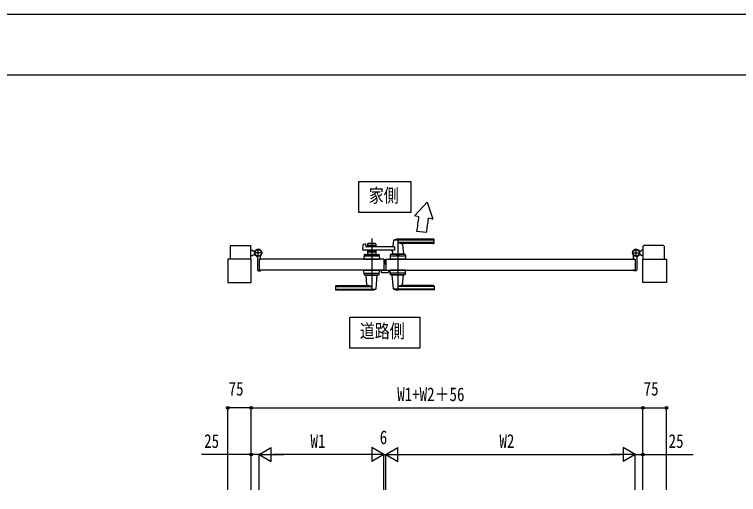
# Model space of a CAD drawing. Units: millimetres, scale not verified. Extents: x -4205 to 4205, y -2970 to 2970.
# Drawn here: x -2436 to -115, y 1430 to 2970 of the extents above; entities that cross this region are included whole.
import ezdxf
from ezdxf.enums import TextEntityAlignment as Align

# ---------------------------------------------------------------- set-up
doc = ezdxf.new("R2010")
doc.units = ezdxf.units.MM
doc.header["$LTSCALE"] = 12
for name, color, linetype in [('0-2_USER1', 3, 'Continuous'), ('0-3_YKK_12', 2, 'Continuous'), ('0-4_YKK_A1', 4, 'Continuous'), ('0-5_YKK_D', 6, 'Continuous'), ('0-6_YKK_ZWAK', 7, 'Continuous')]:
    doc.layers.add(name, color=color, linetype=linetype)
doc.styles.add('ＭＳ ゴシック', font='')
doc.styles.get('ＭＳ ゴシック').set_extended_font_data('MS Gothic')

msp = doc.modelspace()

# ---------------------------------------------------------------- linework, layer by layer
at = {"layer": '0-2_USER1'}
for points in [[(-1332.18, 2334.08), (-1332.18, 2434.08), (-1165.78, 2434.08), (-1165.78, 2334.08)], [(-1360.98, 1899.08), (-1360.98, 1999.08), (-1136.98, 1999.08), (-1136.98, 1899.08)]]:
    msp.add_lwpolyline(points, close=True, dxfattribs=at)
at = {"layer": '0-3_YKK_12'}
msp.add_line((-1248.98, 2168), (-1248.98, 2185), dxfattribs=at)
at = {"layer": '0-4_YKK_A1'}
for p, q in [((-1113.52, 2368.24), (-1153.74, 2323.72)), ((-1113.52, 2368.24), (-1094.65, 2313.31)), ((-1139.4, 2321.2), (-1153.74, 2323.72)), ((-1094.65, 2313.31), (-1109.43, 2315.91)), ((-1115.86, 2270.33), (-1145.7, 2273.51)), ((-1319.81, 2215.66), (-1318.59, 2231.07)), ((-1317.08, 2232.85), (-1311.66, 2234.2)), ((-1310.42, 2233.28), (-1310.03, 2225.45)), ((-1304.48, 2233), (-1304.48, 2224.5)), ((-1304.48, 2230), (-1277.48, 2230)), ((-1279.48, 2235), (-1302.48, 2235)), ((-1290.98, 2251), (-1290.98, 2084)), ((-1277.48, 2233), (-1277.48, 2224.5)), ((-1221.03, 2245.39), (-1222.73, 2226.31)), ((-1091.98, 2245.98), (-1220.77, 2245.98)), ((-1206.98, 2251), (-1206.98, 2084)), ((-1091.98, 2249), (-1206.98, 2249)), ((-1091.98, 2238.33), (-1206.98, 2238.33)), ((-1092.98, 2235), (-1192, 2235)), ((-1191.81, 2232.81), (-1189.01, 2201.32)), ((-1090.98, 2237), (-1090.98, 2248)), ((-1744.98, 2226.5), (-1744.98, 2185)), ((-1742.98, 2228.5), (-1679.98, 2228.5)), ((-1677.98, 2185), (-1677.98, 2226.5)), ((-1677.98, 2213.5), (-1672.98, 2213.5)), ((-1670.48, 2211), (-1672.98, 2213.5)), ((-1670.48, 2211), (-1664.79, 2211)), ((-1654.98, 2192), (-1654.98, 2218)), ((-1217.42, 2224.5), (-1309.03, 2224.5)), ((-1304.48, 2213.5), (-1304.48, 2200)), ((-1304.48, 2208), (-1277.48, 2208)), ((-1302.48, 2226), (-1293.39, 2226)), ((-1302.48, 2212), (-1293.39, 2212)), ((-1291.33, 2227.65), (-1292.69, 2226.29)), ((-1291.33, 2210.35), (-1292.69, 2211.71)), ((-1290.62, 2227.65), (-1289.27, 2226.29)), ((-1290.62, 2210.35), (-1289.27, 2211.71)), ((-1288.56, 2226), (-1279.48, 2226)), ((-1288.56, 2212), (-1279.48, 2212)), ((-1277.48, 2213.5), (-1277.48, 2200)), ((-1224.35, 2208.05), (-1224.95, 2201.32)), ((-442.98, 2192), (-442.98, 2218)), ((-427.48, 2211), (-433.17, 2211)), ((-427.48, 2211), (-424.98, 2213.5)), ((-419.98, 2213.5), (-424.98, 2213.5)), ((-419.98, 2185), (-419.98, 2226.5)), ((-354.98, 2228.5), (-417.98, 2228.5)), ((-352.98, 2226.5), (-352.98, 2185)), ((-1677.98, 2196.5), (-1672.98, 2196.5)), ((-1670.48, 2199), (-1672.98, 2196.5)), ((-1670.48, 2199), (-1664.79, 2199)), ((-1641.98, 2205), (-1667.98, 2205)), ((-1656.98, 2190.06), (-1656.98, 2149.5)), ((-1651.98, 2185), (-1651.98, 2150)), ((-1651.68, 2185.3), (-1647.48, 2185.3)), ((-1646.98, 2185.8), (-1646.98, 2194.84)), ((-1315.54, 2198.07), (-1315.98, 2185)), ((-1315.98, 2185), (-1265.98, 2185)), ((-1268.25, 2195), (-1313.71, 2195)), ((-1313.55, 2200), (-1268.41, 2200)), ((-1277.48, 2200), (-1304.48, 2200)), ((-1286.48, 2197.2), (-1286.48, 2200)), ((-1266.42, 2198.07), (-1265.98, 2185)), ((-1231.54, 2198.07), (-1231.98, 2185)), ((-1181.98, 2185), (-1231.98, 2185)), ((-1184.25, 2195), (-1229.71, 2195)), ((-1184.41, 2200), (-1229.55, 2200)), ((-1188.98, 2200.99), (-1224.98, 2200.99)), ((-1224.98, 2200), (-1224.98, 2200.99)), ((-1189.31, 2200.99), (-1224.65, 2200.99)), ((-1221.98, 2200.99), (-1224.15, 2200.99)), ((-1211.48, 2197.2), (-1211.48, 2200)), ((-1189.31, 2200.99), (-1191.98, 2200.99)), ((-1188.98, 2200), (-1188.98, 2200.99)), ((-1182.42, 2198.07), (-1181.98, 2185)), ((-455.98, 2205), (-429.98, 2205)), ((-450.98, 2185.8), (-450.98, 2194.84)), ((-446.28, 2185.3), (-450.48, 2185.3)), ((-445.98, 2185), (-445.98, 2150)), ((-440.98, 2190.06), (-440.98, 2149.5)), ((-427.48, 2199), (-433.17, 2199)), ((-427.48, 2199), (-424.98, 2196.5)), ((-419.98, 2196.5), (-424.98, 2196.5)), ((-1654.98, 2147.5), (-1647.98, 2147.5)), ((-1651.68, 2149.7), (-1647.48, 2149.7)), ((-1646.98, 2149.2), (-1646.98, 2148.5)), ((-1315.54, 2136.93), (-1315.98, 2150)), ((-1315.98, 2150), (-1265.98, 2150)), ((-1313.71, 2140), (-1268.25, 2140)), ((-1266.42, 2136.93), (-1265.98, 2150)), ((-1260.98, 2150), (-1260.98, 2143.5)), ((-1260.98, 2150), (-1236.98, 2150)), ((-1259.98, 2142.5), (-1237.98, 2142.5)), ((-1236.98, 2150), (-1236.98, 2143.5)), ((-1231.54, 2136.93), (-1231.98, 2150)), ((-1181.98, 2150), (-1231.98, 2150)), ((-1184.25, 2140), (-1229.71, 2140)), ((-1182.42, 2136.93), (-1181.98, 2150)), ((-450.98, 2149.2), (-450.98, 2148.5)), ((-446.28, 2149.7), (-450.48, 2149.7)), ((-442.98, 2147.5), (-449.98, 2147.5)), ((-1313.55, 2135), (-1268.41, 2135)), ((-1308.98, 2135), (-1308.98, 2134)), ((-1308.98, 2134), (-1272.98, 2134)), ((-1306.15, 2102.18), (-1308.96, 2133.67)), ((-1276.93, 2089.6), (-1273.01, 2133.67)), ((-1272.98, 2135), (-1272.98, 2134)), ((-1184.41, 2135), (-1229.55, 2135)), ((-1224.98, 2135), (-1224.98, 2134)), ((-1188.98, 2134), (-1224.98, 2134)), ((-1221.03, 2089.6), (-1224.95, 2133.67)), ((-1191.81, 2102.18), (-1189, 2133.67)), ((-1188.98, 2135), (-1188.98, 2134)), ((-1406.98, 2098), (-1406.98, 2087)), ((-1405.98, 2096.67), (-1290.98, 2096.67)), ((-1404.98, 2100), (-1305.96, 2100)), ((-1091.98, 2096.67), (-1206.98, 2096.67)), ((-1092.98, 2100), (-1192, 2100)), ((-1090.98, 2098), (-1090.98, 2087)), ((-1405.98, 2089.02), (-1277.19, 2089.02)), ((-1405.98, 2086), (-1290.98, 2086)), ((-1091.98, 2089.02), (-1220.77, 2089.02)), ((-1091.98, 2086), (-1206.98, 2086))]:
    msp.add_line(p, q, dxfattribs=at)
for points in [[(-1217.42, 2224.5), (-1217.42, 2213.5), (-1317.81, 2213.5)], [(-1251.98, 2185), (-1251.98, 2150), (-1651.98, 2150)], [(-1251.98, 2185), (-1651.98, 2185), (-1651.98, 2150)], [(-1286.48, 2197.2), (-1295.48, 2197.2), (-1295.48, 2200)], [(-1245.98, 2185), (-1245.98, 2150), (-445.98, 2150)], [(-1245.98, 2185), (-445.98, 2185), (-445.98, 2150)], [(-1211.48, 2197.2), (-1202.48, 2197.2), (-1202.48, 2200)]]:
    msp.add_lwpolyline(points, dxfattribs=at)
for points in [[(-1751.98, 2110), (-1676.98, 2110), (-1676.98, 2185), (-1751.98, 2185)], [(-345.98, 2110), (-420.98, 2110), (-420.98, 2185), (-345.98, 2185)]]:
    msp.add_lwpolyline(points, close=True, dxfattribs=at)
for centre, radius in [((-1654.98, 2205), 11.5), ((-1654.98, 2205), 10.35), ((-442.98, 2205), 11.5), ((-442.98, 2205), 10.35)]:
    msp.add_circle(centre, radius, dxfattribs=at)
for centre, radius, start, end in [((-9140.49, 3353.09), 8067.36, 352.30953, 352.65116), ((-446.37, 2199.01), 673.28, 170.00114, 173.91932), ((-1316.6, 2230.91), 2, 104.03624, 175.49449), ((-1311.42, 2233.23), 1, 2.86241, 104.03624), ((-1302.48, 2233), 2, 90, 180), ((-1279.48, 2233), 2, 0, 90), ((-1220.04, 2245.31), 1, 113.30607, 174.91858), ((-1206.98, 2215), 34, 90, 113.30607), ((-1193.19, 2264.98), 30, 242.63879, 272.27092), ((-1189.82, 2233), 2, 90, 185.08142), ((-1092.98, 2237), 2, 270, 0), ((-1091.98, 2248), 1, 0, 90), ((-1091.98, 2244.98), 1, 0, 90), ((-1091.98, 2239.33), 1, 270, 0), ((-1742.98, 2226.5), 2, 90, 180), ((-1679.98, 2226.5), 2, 360, 90), ((-1654.98, 2205), 11.5, 321.98772, 244.89722), ((-1317.81, 2215.5), 2, 175.49449, 270), ((-1309.03, 2225.5), 1, 182.86241, 270), ((-1302.48, 2228), 2, 180, 270), ((-1302.48, 2210), 2, 90, 180), ((-1293.39, 2227), 1, 270, 315), ((-1293.39, 2211), 1, 45, 90), ((-1290.98, 2227.29), 0.5, 45, 135), ((-1290.98, 2210.71), 0.5, 225, 315), ((-1288.56, 2227), 1, 225, 270), ((-1288.56, 2211), 1, 90, 135), ((-1279.48, 2228), 2, 270, 0), ((-1279.48, 2210), 2, 0, 90), ((-1229.33, 2208.49), 5, 354.91858, 90), ((-1224.72, 2226.49), 2, 270, 354.91858), ((-442.98, 2205), 11.5, 295.10278, 218.01228), ((-417.98, 2226.5), 2, 90, 180), ((-354.98, 2226.5), 2, 0, 90), ((-1661.98, 2190.06), 5, 0.00002, 64.89722), ((-1651.68, 2185), 0.3, 90, 180), ((-1647.48, 2185.8), 0.5, 270, 360), ((-1641.98, 2194.84), 5, 141.98772, 180), ((-1313.71, 2193), 2, 90, 178.09085), ((-1313.55, 2198), 2, 90, 178.09085), ((-1268.41, 2198), 2, 1.90915, 90), ((-1268.25, 2193), 2, 1.90915, 90), ((-1229.71, 2193), 2, 90, 178.09085), ((-1229.55, 2198), 2, 90, 178.09085), ((-1224.65, 2201.29), 0.3, 174.91858, 270), ((-1189.31, 2201.29), 0.3, 270, 5.08142), ((-1184.41, 2198), 2, 1.90915, 90), ((-1184.25, 2193), 2, 1.90915, 90), ((-455.98, 2194.84), 5, 0, 38.01228), ((-450.48, 2185.8), 0.5, 180, 270), ((-446.28, 2185), 0.3, 0, 90), ((-435.98, 2190.06), 5, 115.10278, 179.99998), ((-1654.98, 2149.5), 2, 180, 270), ((-1651.68, 2150), 0.3, 180, 270), ((-1647.98, 2148.5), 1, 270, 360), ((-1647.48, 2149.2), 0.5, 360, 90), ((-1313.71, 2142), 2, 181.90915, 270), ((-1313.55, 2137), 2, 181.90915, 270), ((-1268.41, 2137), 2, 270, 358.09085), ((-1268.25, 2142), 2, 270, 358.09085), ((-1259.98, 2143.5), 1, 180, 270), ((-1237.98, 2143.5), 1, 270, 360), ((-1229.71, 2142), 2, 181.90915, 270), ((-1229.55, 2137), 2, 181.90915, 270), ((-1184.41, 2137), 2, 270, 358.09085), ((-1184.25, 2142), 2, 270, 358.09085), ((-450.48, 2149.2), 0.5, 90, 180), ((-449.98, 2148.5), 1, 180, 270), ((-446.28, 2150), 0.3, 270, 0), ((-442.98, 2149.5), 2, 270, 0), ((-1308.66, 2133.7), 0.3, 90, 185.08142), ((-1273.31, 2133.7), 0.3, 354.91858, 90), ((-1224.65, 2133.7), 0.3, 90, 185.08142), ((-1189.3, 2133.7), 0.3, 354.91858, 90), ((-1404.98, 2098), 2, 90, 180), ((-1405.98, 2095.67), 1, 90, 180), ((-1405.98, 2090.02), 1, 180, 270), ((-1308.15, 2102), 2, 270, 5.08142), ((-1304.77, 2070.02), 30, 62.63879, 92.27092), ((-1193.19, 2070.02), 30, 87.72908, 117.36121), ((-1189.81, 2102), 2, 174.91858, 270), ((-1092.98, 2098), 2, 0, 90), ((-1091.98, 2095.67), 1, 0, 90), ((-1091.98, 2090.02), 1, 270, 0), ((-1405.98, 2087), 1, 180, 270), ((-1290.98, 2120), 34, 270, 293.30607), ((-1277.93, 2089.69), 1, 293.30607, 354.91858), ((-1220.03, 2089.69), 1, 185.08142, 246.69393), ((-1206.98, 2120), 34, 246.69393, 270), ((-1091.98, 2087), 1, 270, 0)]:
    msp.add_arc(centre, radius, start, end, dxfattribs=at)
at = {"layer": '0-5_YKK_D'}
for p, q in [((-1751.98, 1445.25), (-1751.98, 1709.13)), ((-1676.98, 1708.13), (-1751.98, 1708.13)), ((-1676.98, 1445.25), (-1676.98, 1709.13)), ((-1676.98, 1445.25), (-1676.98, 1709.13)), ((-1676.98, 1708.13), (-420.98, 1708.13)), ((-420.98, 1445.25), (-420.98, 1709.13)), ((-420.98, 1445.25), (-420.98, 1709.13)), ((-420.98, 1708.13), (-345.98, 1708.13)), ((-345.98, 1445.25), (-345.98, 1709.13)), ((-1651.98, 1558.13), (-1613.01, 1580.63)), ((-1613.01, 1535.63), (-1613.01, 1580.63)), ((-1251.98, 1558.13), (-1290.95, 1580.63)), ((-1290.95, 1580.63), (-1290.95, 1535.63)), ((-1245.98, 1558.13), (-1207.01, 1580.63)), ((-1207.01, 1535.63), (-1207.01, 1580.63)), ((-445.98, 1558.13), (-484.95, 1580.63)), ((-484.95, 1580.63), (-484.95, 1535.63)), ((-1676.98, 1445.25), (-1676.98, 1559.13)), ((-1651.98, 1445.25), (-1651.98, 1559.13)), ((-1651.98, 1445.25), (-1651.98, 1559.13)), ((-1651.98, 1558.13), (-1613.01, 1535.63)), ((-1651.98, 1558.13), (-1574.04, 1558.13)), ((-1296.98, 1558.13), (-1606.98, 1558.13)), ((-1251.98, 1558.13), (-1329.92, 1558.13)), ((-1251.98, 1558.13), (-1290.95, 1535.63)), ((-1251.98, 1558.13), (-1268.98, 1558.13)), ((-1251.98, 1445.25), (-1251.98, 1559.13)), ((-1251.98, 1445.25), (-1251.98, 1559.13)), ((-1251.98, 1558.13), (-1245.98, 1558.13)), ((-1245.98, 1445.25), (-1245.98, 1559.13)), ((-1245.98, 1445.25), (-1245.98, 1559.13)), ((-1245.98, 1558.13), (-1228.98, 1558.13)), ((-1245.98, 1558.13), (-1207.01, 1535.63)), ((-1245.98, 1558.13), (-1168.04, 1558.13)), ((-1200.98, 1558.13), (-490.98, 1558.13)), ((-445.98, 1558.13), (-523.92, 1558.13)), ((-445.98, 1558.13), (-484.95, 1535.63)), ((-445.98, 1445.25), (-445.98, 1559.13)), ((-445.98, 1445.25), (-445.98, 1559.13)), ((-420.98, 1445.25), (-420.98, 1559.13))]:
    msp.add_line(p, q, dxfattribs=at)
for points in [[(-1651.98, 1558.13), (-1676.98, 1558.13), (-1836.17, 1558.13)], [(-445.98, 1558.13), (-420.98, 1558.13), (-260.3, 1558.13)]]:
    msp.add_lwpolyline(points, dxfattribs=at)
for centre in [(-1751.98, 1708.13), (-1676.98, 1708.13), (-1676.98, 1708.13), (-420.98, 1708.13), (-420.98, 1708.13), (-345.98, 1708.13), (-1676.98, 1558.13), (-420.98, 1558.13)]:
    msp.add_circle(centre, 4.25, dxfattribs=at)
at = {"layer": '0-6_YKK_ZWAK'}
msp.add_line((3895.02, 2775), (-3904.98, 2775), dxfattribs=at)
msp.add_lwpolyline([(-4205, -2970), (4205, -2970), (4205, 2970), (-4205, 2970)], close=True, dxfattribs=at)

# ---------------------------------------------------------------- texts
at = {"layer": '0-2_USER1', "style": 'ＭＳ ゴシック', "width": 0.8}
for s, p in [('家側', (-1300.18, 2354.08)), ('道路側', (-1328.98, 1919.08))]:
    msp.add_text(s, height=43.99, dxfattribs=at).set_placement(p, align=Align.BOTTOM_LEFT)
at = {"layer": '0-5_YKK_D', "style": 'ＭＳ ゴシック', "width": 0.8}
for s, p in [('75', (-1749.68, 1734.13)), ('75', (-418.68, 1734.13)), ('W1+W2＋56', (-1208.98, 1716.13)), ('6', (-1264.98, 1578.13)), ('25', (-1828.17, 1566.13)), ('W1', (-1487.18, 1566.13)), ('W2', (-881.18, 1566.13)), ('25', (-338.7, 1566.13))]:
    msp.add_text(s, height=43.99, dxfattribs=at).set_placement(p, align=Align.BOTTOM_LEFT)

doc.saveas('drawing.dxf')
